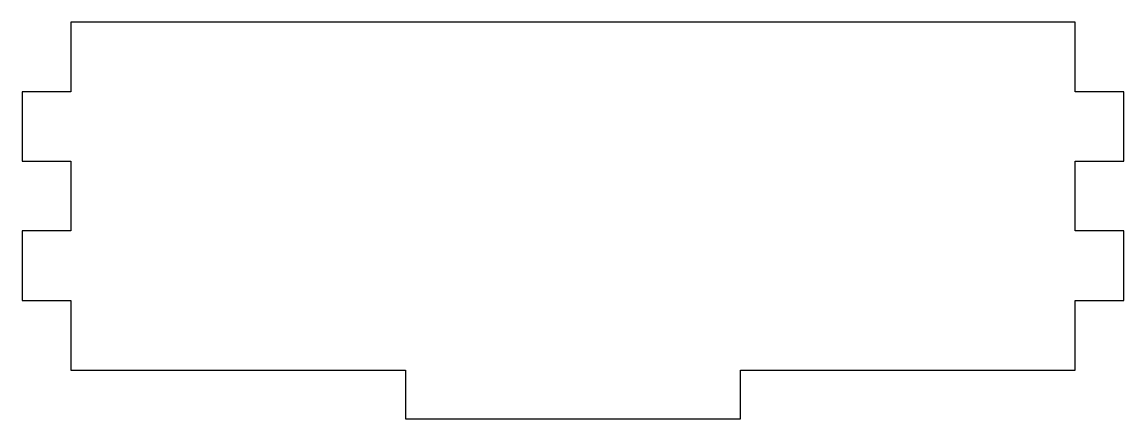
# Model space of a CAD drawing. Header units: millimetres. Extents: x 0 to 95, y -4.2 to 30.
import ezdxf

# ---------------------------------------------------------------- set-up
doc = ezdxf.new("R2010")
doc.units = ezdxf.units.MM
doc.layers.get('0').update_dxf_attribs({"linetype": 'CONTINUOUS'})

msp = doc.modelspace()

# ---------------------------------------------------------------- linework, layer by layer
msp.add_lwpolyline([(4.2, 6), (4.2, 0), (33.067, 0), (33.067, -4.2), (61.933, -4.2), (61.933, 0), (90.8, 0), (90.8, 6), (95, 6), (95, 12), (90.8, 12), (90.8, 18), (95, 18), (95, 24), (90.8, 24), (90.8, 30), (4.2, 30), (4.2, 24), (0, 24), (0, 18), (4.2, 18), (4.2, 12), (0, 12), (0, 6)], close=True)

doc.saveas('drawing.dxf')
